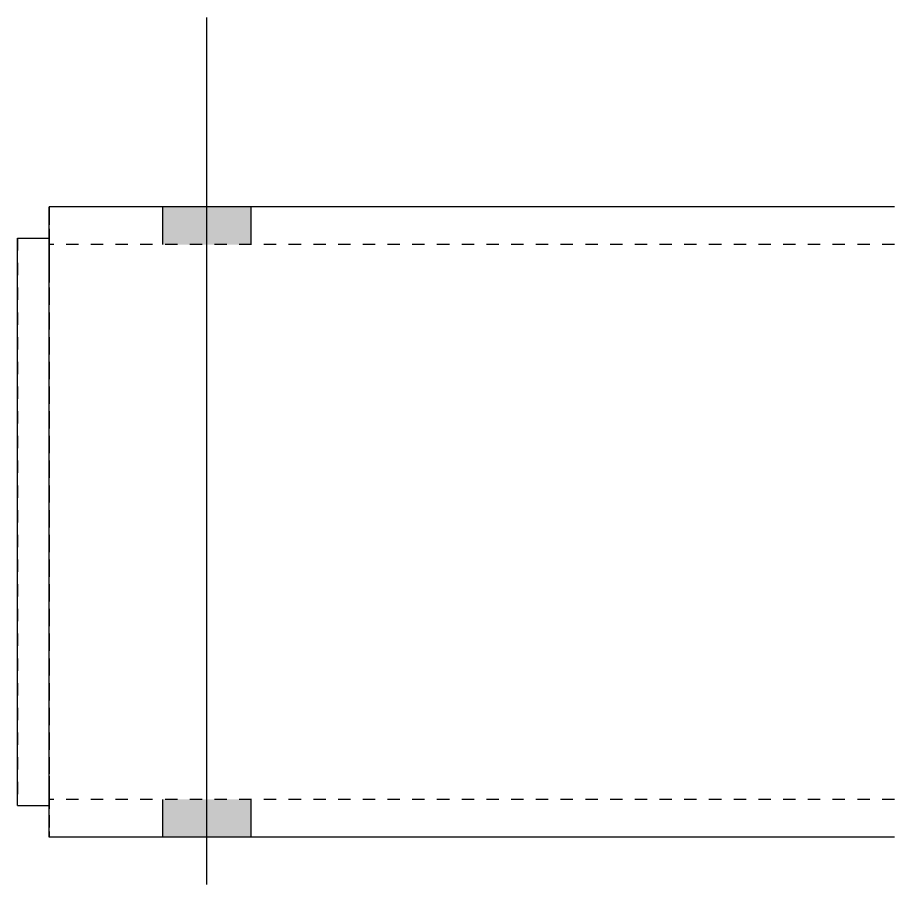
# Model space of a CAD drawing. Header units: millimetres. Extents: x 5 to 25999, y 5 to 648.
# Drawn here: x 10593.1 to 10732.1, y 4.8 to 142.3 of the extents above; entities that cross this region are included whole.
import ezdxf

# ---------------------------------------------------------------- set-up
doc = ezdxf.new("R2010")
doc.units = ezdxf.units.MM
doc.linetypes.add('DXK_LINE_DOT2', pattern=[3.9198, 1.9599, -1.9599])
doc.layers.add('STÅL', color=7, linetype='Continuous')

msp = doc.modelspace()

# ---------------------------------------------------------------- hatches: boundary and pattern name
at = {"layer": 'STÅL', "linetype": 'Continuous'}
for points in [[(10616.14, 106.3), (10630.14, 106.3), (10630.14, 112.3), (10616.14, 112.3)], [(10616.14, 106.3), (10630.14, 106.3), (10630.14, 112.3), (10616.14, 112.3)], [(10616.14, 12.3), (10630.14, 12.3), (10630.14, 18.3), (10616.14, 18.3)], [(10616.14, 12.3), (10630.14, 12.3), (10630.14, 18.3), (10616.14, 18.3)]]:
    msp.add_hatch(color=96, dxfattribs=at).paths.add_polyline_path(points)

# ---------------------------------------------------------------- linework, layer by layer
at = {"layer": 'STÅL', "color": 96, "linetype": 'Continuous'}
for p, q in [((10623.14, 4.8), (10623.14, 142.3)), ((10623.14, 4.8), (10623.14, 142.3)), ((10616.14, 106.3), (10616.14, 112.3)), ((10616.14, 106.3), (10616.14, 112.3)), ((10630.14, 106.3), (10630.14, 112.3)), ((10630.14, 106.3), (10630.14, 112.3)), ((10616.14, 12.3), (10616.14, 18.3)), ((10616.14, 12.3), (10616.14, 18.3)), ((10630.14, 12.3), (10630.14, 18.3)), ((10630.14, 12.3), (10630.14, 18.3))]:
    msp.add_line(p, q, dxfattribs=at)
at = {"layer": 'STÅL', "color": 2, "linetype": 'Continuous'}
for p, q in [((10732.14, 112.3), (10598.13, 112.3)), ((10598.13, 111.39), (10598.13, 112.3)), ((10598.13, 108.79), (10598.13, 111.39)), ((10598.13, 104.89), (10598.13, 108.79)), ((10593.13, 17.3), (10593.13, 107.3)), ((10593.13, 107.3), (10598.13, 107.3)), ((10598.13, 100.3), (10598.13, 104.89)), ((10598.13, 24.3), (10598.13, 100.3)), ((10598.13, 19.71), (10598.13, 24.3)), ((10598.13, 15.81), (10598.13, 19.71)), ((10593.13, 17.3), (10598.13, 17.3)), ((10598.13, 13.21), (10598.13, 15.81)), ((10598.13, 12.3), (10598.13, 13.21)), ((10732.14, 12.3), (10598.13, 12.3))]:
    msp.add_line(p, q, dxfattribs=at)
at = {"layer": 'STÅL', "color": 7, "linetype": 'DXK_LINE_DOT2'}
for p, q in [((10598.13, 112.3), (10598.14, 112.3)), ((10598.14, 112.3), (10598.14, 111.39)), ((10598.14, 111.39), (10598.14, 108.79)), ((10598.14, 108.79), (10598.14, 104.54)), ((10593.13, 107.3), (10593.14, 107.3)), ((10593.14, 107.3), (10593.14, 17.3)), ((10598.13, 107.3), (10598.13, 17.3)), ((10598.14, 107.3), (10598.13, 107.3)), ((10598.14, 17.3), (10598.14, 107.3)), ((10598.13, 106.3), (10598.14, 106.3)), ((10732.14, 106.3), (10598.13, 106.3)), ((10598.13, 106.3), (10598.13, 105.84)), ((10598.13, 105.84), (10598.13, 104.54)), ((10598.14, 105.84), (10598.14, 106.3)), ((10598.14, 104.89), (10598.14, 105.84)), ((10598.13, 104.54), (10598.13, 102.6)), ((10598.14, 102.6), (10598.14, 104.89)), ((10598.14, 104.54), (10598.14, 100.3)), ((10598.13, 102.6), (10598.13, 24.3)), ((10598.14, 102.6), (10598.14, 24.3)), ((10598.14, 22), (10598.14, 100.3)), ((10598.13, 24.3), (10598.13, 22)), ((10598.14, 22), (10598.14, 24.3)), ((10598.13, 22), (10598.13, 20.06)), ((10598.14, 20.06), (10598.14, 22)), ((10598.14, 22), (10598.14, 18.76)), ((10598.13, 20.06), (10598.13, 18.76)), ((10598.14, 19.71), (10598.14, 20.06)), ((10598.14, 18.76), (10598.14, 19.71)), ((10598.13, 18.76), (10598.13, 18.3)), ((10598.13, 18.3), (10598.14, 18.3)), ((10732.14, 18.3), (10598.13, 18.3)), ((10598.14, 18.3), (10598.14, 18.76)), ((10598.14, 18.76), (10598.14, 15.81)), ((10593.14, 17.3), (10593.13, 17.3)), ((10598.13, 17.3), (10598.14, 17.3)), ((10598.14, 15.81), (10598.14, 13.21)), ((10598.14, 13.21), (10598.14, 12.3)), ((10598.13, 12.3), (10598.14, 12.3))]:
    msp.add_line(p, q, dxfattribs=at)

doc.saveas('drawing.dxf')
